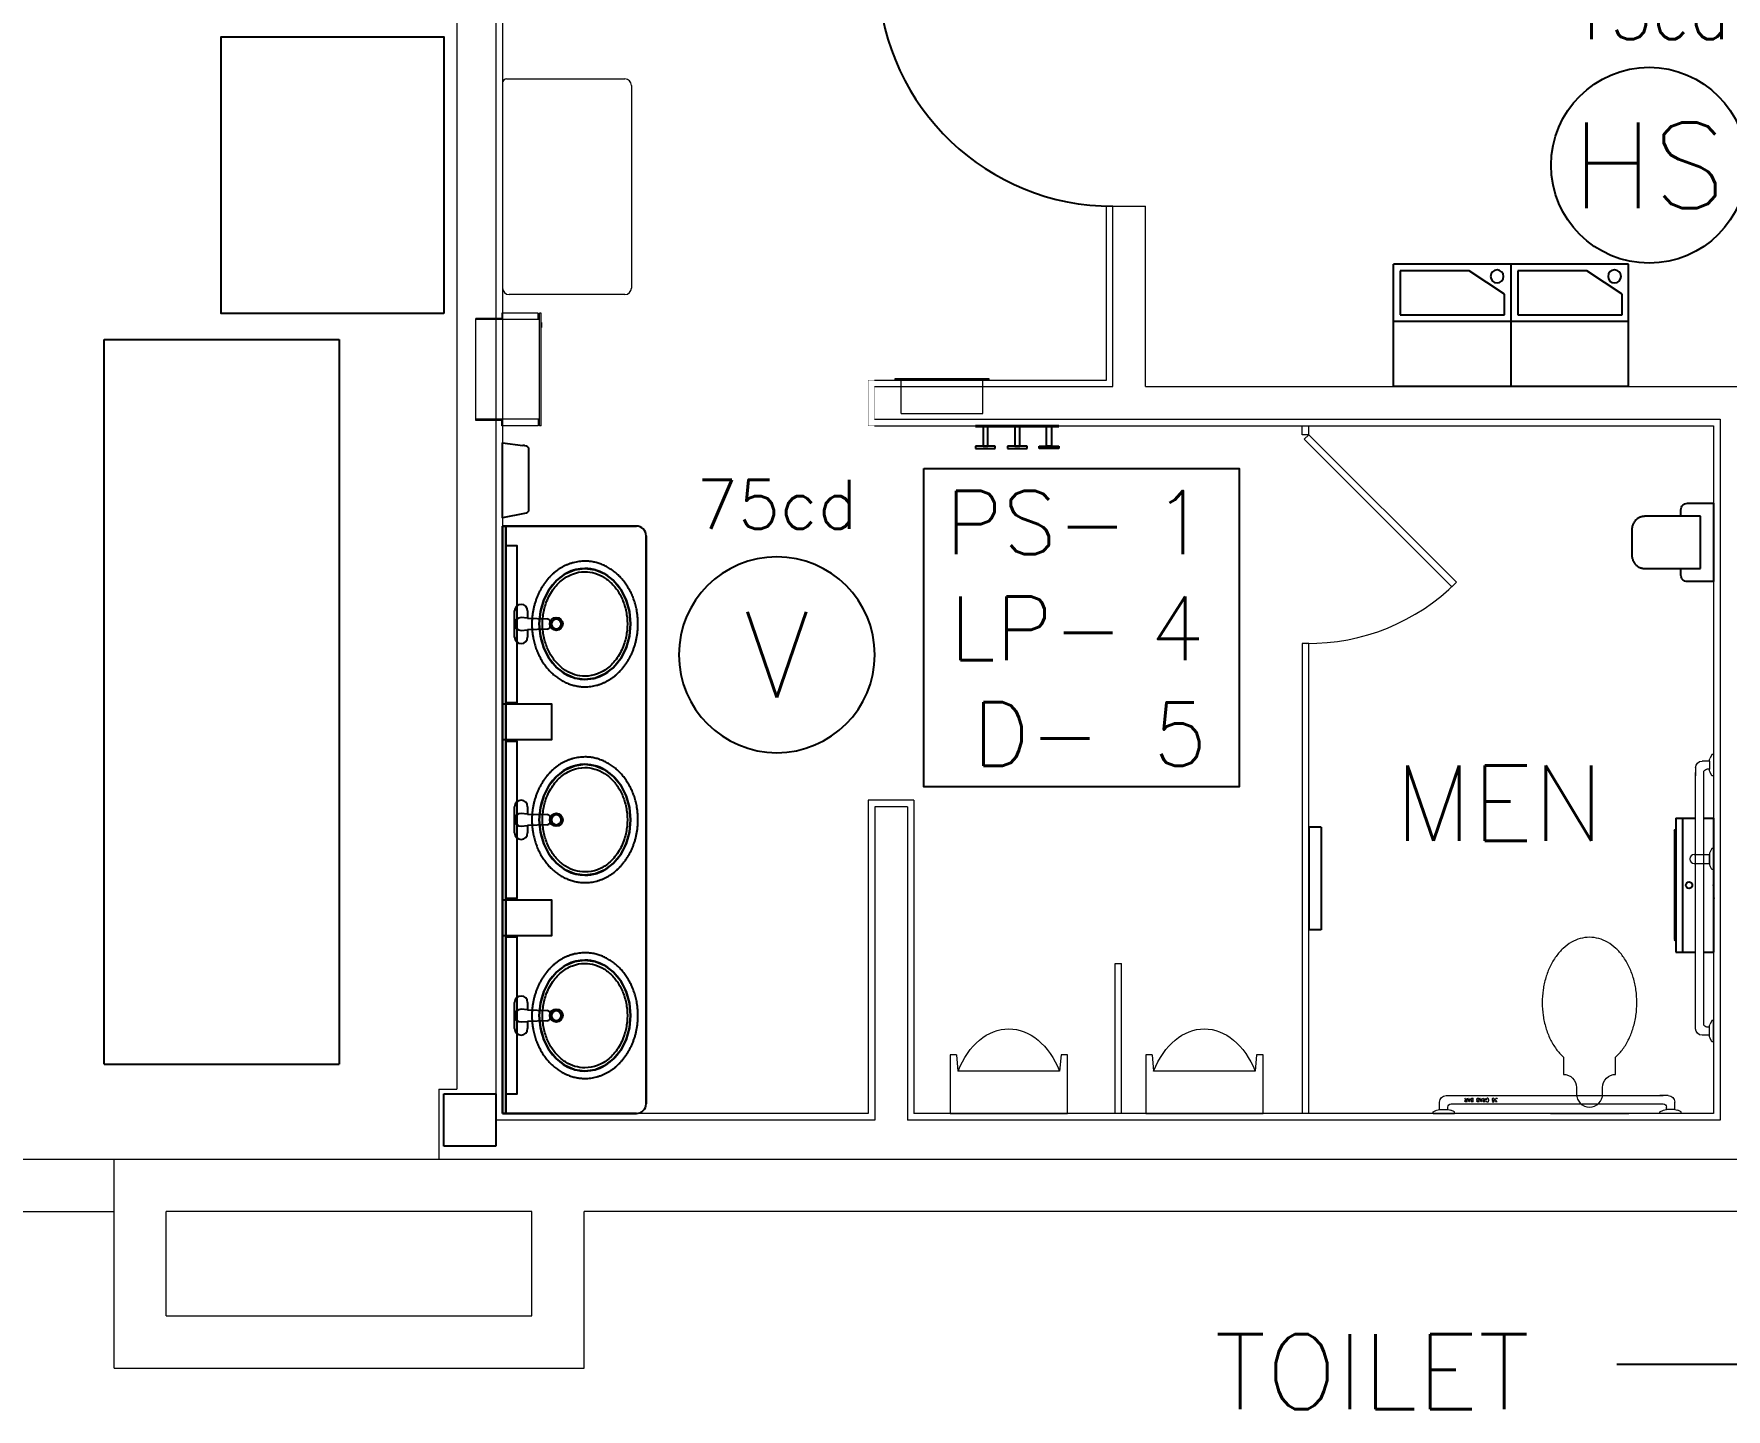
# Model space of a CAD drawing. Header units: inches. Extents: x 0 to 5040, y 0 to 3600.
# Drawn here: x 2420.4 to 2679.6, y 291.5 to 502.2 of the extents above; entities that cross this region are included whole.
import ezdxf
from ezdxf.enums import TextEntityAlignment as Align

# ---------------------------------------------------------------- set-up
doc = ezdxf.new("R2010")
doc.units = ezdxf.units.IN
doc.header["$LTSCALE"] = 240
doc.header["$MEASUREMENT"] = 0
doc.linetypes.add('XFLOOR$0$base-fp$0$HIDDEN', pattern=[0.375, 0.25, -0.125])
doc.linetypes.add('XFLOOR$0$base-fp$0$HIDDEN2', pattern=[0.1875, 0.125, -0.0625])
doc.layers.get('0').update_dxf_attribs({"linetype": 'CONTINUOUS'})
for name, color, linetype in [('A010-001$0$G-ANNO-SYMB', 3, 'CONTINUOUS'), ('LEADER', 4, 'CONTINUOUS'), ('NOTIFICATION', 6, 'CONTINUOUS'), ('XFLOOR$0$base-fp$0$S-COLS_EXST', 8, 'CONTINUOUS')]:
    doc.layers.add(name, color=color, linetype=linetype)
for name, color, linetype, lineweight in [('XFLOOR$0$base-fp$0$A-DOOR-INTR', 8, 'CONTINUOUS', 25), ('XFLOOR$0$base-fp$0$A-EQPM-INTR', 8, 'CONTINUOUS', 25), ('XFLOOR$0$base-fp$0$A-EQPM-INTR_EXST', 8, 'CONTINUOUS', 18), ('XFLOOR$0$base-fp$0$A-EQPM-INTR_RELO', 8, 'CONTINUOUS', 25), ('XFLOOR$0$base-fp$0$A-FLOR-PFIX', 8, 'CONTINUOUS', 25), ('XFLOOR$0$base-fp$0$A-FLOR-PFIX_EXST', 8, 'CONTINUOUS', 18), ('XFLOOR$0$base-fp$0$A-FLOR-TPTN_EXST', 8, 'CONTINUOUS', 18), ('XFLOOR$0$base-fp$0$A-WALL-EXTR_EXST', 8, 'CONTINUOUS', 18), ('XFLOOR$0$base-fp$0$A-WALL-INTR', 8, 'CONTINUOUS', 35), ('XFLOOR$0$base-fp$0$A-WALL-INTR_EXST', 8, 'CONTINUOUS', 18)]:
    doc.layers.add(name, color=color, linetype=linetype, lineweight=lineweight)
doc.styles.add('A010-001$0$SIMPLEX', font='simplex.shx')
doc.styles.add('NORMAL', font='romans.shx')
doc.styles.add('ROMANS', font='romans.shx', dxfattribs={"width": 0.9})
doc.styles.add('XFLOOR$0$base-fp$0$SIMPLEX', font='simplex.shx')
doc.dimstyles.new('A010-001$0$WDS-DIMSTYLE$7', dxfattribs={"dimscale": 120, "dimtxt": 0.09375, "dimasz": 0.09375, "dimexe": 0.09375, "dimexo": 0.0625, "dimgap": 0.09375, "dimtad": 1, "dimzin": 11, "dimdsep": 46, "dimtxsty": 'A010-001$0$SIMPLEX', "dimcen": 0, "dimdle": 0.09375, "dimclrd": 1, "dimclre": 1, "dimclrt": 256, "dimadec": 0, "dimazin": 0, "dimtfac": 1, "dimtmove": 0, "dimatfit": 3, "dimfxl": 1, "dimtolj": 1, "dimtzin": 2, "dimarcsym": 0})

# ---------------------------------------------------------------- blocks, each defined once
blk = doc.blocks.new('XFLOOR$0$base-fp$0$URINAL')
for p, q in [((-8.99, 0), (-8.99, -8.99)), ((8.99, 0), (-8.99, 0)), ((8.99, -8.99), (8.99, 0)), ((-8, -8.99), (-7.78, -6.52)), ((-7.78, -6.52), (7.78, -6.52)), ((8, -8.99), (7.78, -6.52)), ((-8.99, -8.99), (-8, -8.99)), ((8, -8.99), (8.99, -8.99))]:
    blk.add_line(p, q)
at = {"extrusion": (0, 0, -1)}
blk.add_ellipse((0, 0.05), major_axis=(0, 13.03), ratio=0.690955, start_param=2.099199, end_param=4.183986, dxfattribs=at)
blk = doc.blocks.new('XFLOOR$0$base-fp$0$42 GRAB BAR')
for p, q in [((-22, -0.09), (-22, -0.34)), ((-22, -0.09), (-18.75, -0.09)), ((-22, -0.34), (-21.46, -0.6)), ((-21.01, -0.71), (-19.74, -0.71)), ((-21, -0.71), (-21, -1.84)), ((-19.75, -0.71), (-19.75, -1.09)), ((-18.75, -0.34), (-19.29, -0.6)), ((-19.25, -1.59), (19.25, -1.59)), ((-18.75, -0.09), (-18.75, -0.34)), ((18.75, -0.09), (18.75, -0.34)), ((22, -0.09), (18.75, -0.09)), ((18.75, -0.34), (19.29, -0.6)), ((21.01, -0.71), (19.74, -0.71)), ((19.75, -0.71), (19.75, -1.09)), ((21, -0.71), (21, -1.84)), ((22, -0.34), (21.46, -0.6)), ((22, -0.09), (22, -0.34)), ((-20, -2.84), (-18.75, -2.84)), ((-20, -2.84), (19.25, -2.84)), ((20, -2.84), (18.75, -2.84))]:
    blk.add_line(p, q)
for centre, radius, start, end in [((-21.01, 0.29), 1, 243.4349, 270), ((-20, -1.84), 1, 180, 270), ((-19.25, -1.09), 0.5, 180, 270), ((-19.74, 0.29), 1, 270, 296.5651), ((19.25, -1.09), 0.5, 270, 0), ((19.74, 0.29), 1, 243.4349, 270), ((20, -1.84), 1, 270, 0), ((21.01, 0.29), 1, 270, 296.5651)]:
    blk.add_arc(centre, radius, start, end)
blk.add_point((0, 0))
at = {"style": 'XFLOOR$0$base-fp$0$SIMPLEX', "flags": 8}
blk.add_attdef('42"-GRAB-BAR', (-18.62, -2.47), '', height=0.562, dxfattribs=at)
blk = doc.blocks.new('XFLOOR$0$base-fp$0$36 GRAB BAR')
for p, q in [((-19, 0), (-15.75, 0)), ((-19, 0), (-19, -0.25)), ((-15.75, 0), (-15.75, -0.25)), ((19, 0), (15.75, 0)), ((15.75, 0), (15.75, -0.25)), ((19, 0), (19, -0.25)), ((-19, -0.25), (-18.46, -0.52)), ((-18.01, -0.62), (-16.74, -0.62)), ((-18, -0.62), (-18, -1.75)), ((-16.75, -0.62), (-16.75, -1)), ((-15.75, -0.25), (-16.29, -0.52)), ((-16.25, -1.5), (16.25, -1.5)), ((15.75, -0.25), (16.29, -0.52)), ((18.01, -0.62), (16.74, -0.62)), ((16.75, -0.62), (16.75, -1)), ((18, -0.62), (18, -1.75)), ((19, -0.25), (18.46, -0.52)), ((-17, -2.75), (-15.75, -2.75)), ((-17, -2.75), (16.25, -2.75)), ((17, -2.75), (15.75, -2.75))]:
    blk.add_line(p, q)
for centre, radius, start, end in [((-18.01, 0.38), 1, 243.4349, 270), ((-17, -1.75), 1, 180, 270), ((-16.25, -1), 0.5, 180, 270), ((-16.74, 0.38), 1, 270, 296.5651), ((16.25, -1), 0.5, 270, 0), ((16.74, 0.38), 1, 243.4349, 270), ((17, -1.75), 1, 270, 0), ((18.01, 0.38), 1, 270, 296.5651)]:
    blk.add_arc(centre, radius, start, end)
blk.add_point((0, 0))
blk = doc.blocks.new('XFLOOR$0$base-fp$0$TOILET PAPER DISPENSER 2')
for p, q in [((-10.25, 5.75), (-10.25, 2.75)), ((-0.5, 5.75), (-10.25, 5.75)), ((-8.44, 5.88), (-8.44, 5.75)), ((8.31, 6), (-8.31, 6)), ((0.5, 5.75), (-0.5, 5.75)), ((10.25, 5.75), (0.5, 5.75)), ((8.44, 5.88), (8.44, 5.75)), ((10.25, 5.75), (10.25, 2.75)), ((10.25, 4.75), (-10.25, 4.75)), ((-10.25, 1.5), (-10.25, 0)), ((10.25, 0), (-10.25, 0)), ((10.25, 1.5), (10.25, 0))]:
    blk.add_line(p, q)
blk.add_circle((0, 3.75), 0.5)
for centre, start, end in [((-8.31, 5.88), 90, 180), ((8.31, 5.88), 0, 90)]:
    blk.add_arc(centre, 0.125, start, end)
blk.add_point((0, 0))
at = {"style": 'XFLOOR$0$base-fp$0$SIMPLEX', "flags": 8}
blk.add_attdef('TOILET-PAPER-DISPENSER', (-5.45, 0.78), '', height=0.562, dxfattribs=at)
blk = doc.blocks.new('XFLOOR$0$base-fp$0$A-SEAT-COVR-DSPR-P')
for p, q in [((-7.875, -1.875), (-7.875, 0)), ((-7.875, 0), (7.875, 0)), ((7.875, -1.875), (7.875, 0)), ((-7.875, -1.875), (7.875, -1.875))]:
    blk.add_line(p, q)
blk = doc.blocks.new('XFLOOR$0$base-fp$0$3 Station Lav')
for p, q in [((-4.49, 0.5), (85.51, 0.5)), ((-4.49, -20), (-4.49, 0.5)), ((-4.49, 0.5), (-4.49, -20)), ((85.51, 0.5), (-4.49, 0.5)), ((-4.49, 0), (-4.49, 0.5)), ((-4.49, 0.5), (-4.49, 0)), ((85.51, 0.5), (-4.49, 0.5)), ((85.51, 0.5), (-4.49, 0.5)), ((-4.49, 0.5), (-4.49, -20)), ((-4.49, 0), (-4.49, 0.5)), ((-4.49, 0.5), (-4.49, 0)), ((85.51, 0.5), (-4.49, 0.5)), ((85.51, 0.5), (-4.49, 0.5)), ((-4.49, 0), (-4.49, 0.5)), ((-4.49, 0.5), (-4.49, 0)), ((-4.49, 0), (85.51, 0)), ((85.51, 0), (-4.49, 0)), ((-4.49, 0), (85.51, 0)), ((85.51, 0), (-4.49, 0)), ((-3.37, 0.5), (-3.74, 0.5)), ((-3.74, 0.5), (-3.37, 0.5)), ((85.51, 0.5), (85.51, -20)), ((85.51, -20), (85.51, 0.5)), ((85.51, 0), (85.51, 0.5)), ((85.51, 0.5), (85.51, 0)), ((85.51, 0), (85.51, 0.5)), ((85.51, 0.5), (85.51, 0)), ((8.51, -1.35), (12.51, -1.35)), ((9.53, -2.35), (9.62, -3.35)), ((11.38, -3.35), (11.49, -2.35)), ((38.51, -1.35), (42.51, -1.35)), ((39.53, -2.35), (39.62, -3.35)), ((41.38, -3.35), (41.49, -2.35)), ((68.51, -1.35), (72.51, -1.35)), ((69.53, -2.35), (69.62, -3.35)), ((71.38, -3.35), (71.49, -2.35)), ((9.62, -3.35), (8.51, -3.35)), ((10.51, -5.12), (8.62, -5.3)), ((8.62, -5.3), (10.51, -5.12)), ((9.71, -6.35), (9.62, -3.35)), ((12.4, -5.3), (10.51, -5.12)), ((10.51, -5.12), (12.4, -5.3)), ((11.38, -3.35), (11.31, -6.35)), ((12.51, -3.35), (11.38, -3.35)), ((39.62, -3.35), (38.51, -3.35)), ((40.51, -5.12), (38.62, -5.3)), ((38.62, -5.3), (40.51, -5.12)), ((39.71, -6.35), (39.62, -3.35)), ((42.4, -5.3), (40.51, -5.12)), ((40.51, -5.12), (42.4, -5.3)), ((41.38, -3.35), (41.31, -6.35)), ((42.51, -3.35), (41.38, -3.35)), ((69.62, -3.35), (68.51, -3.35)), ((70.51, -5.12), (68.62, -5.3)), ((68.62, -5.3), (70.51, -5.12)), ((69.71, -6.35), (69.62, -3.35)), ((72.4, -5.3), (70.51, -5.12)), ((70.51, -5.12), (72.4, -5.3)), ((71.38, -3.35), (71.31, -6.35)), ((72.51, -3.35), (71.38, -3.35)), ((3.86, -7.76), (2.85, -9.09)), ((2.85, -9.09), (3.86, -7.76)), ((5.21, -6.65), (3.86, -7.76)), ((3.86, -7.76), (5.21, -6.65)), ((6.82, -5.82), (5.21, -6.65)), ((5.21, -6.65), (6.82, -5.82)), ((8.62, -5.3), (6.82, -5.82)), ((6.82, -5.82), (8.62, -5.3)), ((14.19, -5.82), (12.4, -5.3)), ((12.4, -5.3), (14.19, -5.82)), ((15.81, -6.65), (14.19, -5.82)), ((14.19, -5.82), (15.81, -6.65)), ((17.15, -7.76), (15.81, -6.65)), ((15.81, -6.65), (17.15, -7.76)), ((18.17, -9.09), (17.15, -7.76)), ((17.15, -7.76), (18.17, -9.09)), ((33.86, -7.76), (32.85, -9.09)), ((32.85, -9.09), (33.86, -7.76)), ((35.21, -6.65), (33.86, -7.76)), ((33.86, -7.76), (35.21, -6.65)), ((36.82, -5.82), (35.21, -6.65)), ((35.21, -6.65), (36.82, -5.82)), ((38.62, -5.3), (36.82, -5.82)), ((36.82, -5.82), (38.62, -5.3)), ((44.19, -5.82), (42.4, -5.3)), ((42.4, -5.3), (44.19, -5.82)), ((45.81, -6.65), (44.19, -5.82)), ((44.19, -5.82), (45.81, -6.65)), ((47.15, -7.76), (45.81, -6.65)), ((45.81, -6.65), (47.15, -7.76)), ((48.17, -9.09), (47.15, -7.76)), ((47.15, -7.76), (48.17, -9.09)), ((63.86, -7.76), (62.85, -9.09)), ((62.85, -9.09), (63.86, -7.76)), ((65.21, -6.65), (63.86, -7.76)), ((63.86, -7.76), (65.21, -6.65)), ((66.82, -5.82), (65.21, -6.65)), ((65.21, -6.65), (66.82, -5.82)), ((68.62, -5.3), (66.82, -5.82)), ((66.82, -5.82), (68.62, -5.3)), ((74.19, -5.82), (72.4, -5.3)), ((72.4, -5.3), (74.19, -5.82)), ((75.81, -6.65), (74.19, -5.82)), ((74.19, -5.82), (75.81, -6.65)), ((77.15, -7.76), (75.81, -6.65)), ((75.81, -6.65), (77.15, -7.76)), ((78.17, -9.09), (77.15, -7.76)), ((77.15, -7.76), (78.17, -9.09)), ((2.85, -9.09), (2.22, -10.57)), ((2.22, -10.57), (2.85, -9.09)), ((18.79, -10.57), (18.17, -9.09)), ((18.17, -9.09), (18.79, -10.57)), ((32.85, -9.09), (32.22, -10.57)), ((32.22, -10.57), (32.85, -9.09)), ((48.79, -10.57), (48.17, -9.09)), ((48.17, -9.09), (48.79, -10.57)), ((62.85, -9.09), (62.22, -10.57)), ((62.22, -10.57), (62.85, -9.09)), ((78.79, -10.57), (78.17, -9.09)), ((78.17, -9.09), (78.79, -10.57)), ((2.22, -10.57), (2.01, -12.12)), ((2.01, -12.12), (2.22, -10.57)), ((19.01, -12.12), (18.79, -10.57)), ((18.79, -10.57), (19.01, -12.12)), ((32.22, -10.57), (32.01, -12.12)), ((32.01, -12.12), (32.22, -10.57)), ((49.01, -12.12), (48.79, -10.57)), ((48.79, -10.57), (49.01, -12.12)), ((62.22, -10.57), (62.01, -12.12)), ((62.01, -12.12), (62.22, -10.57)), ((79.01, -12.12), (78.79, -10.57)), ((78.79, -10.57), (79.01, -12.12)), ((84.01, -21.5), (-2.99, -21.5)), ((-2.99, -21.5), (84.01, -21.5))]:
    blk.add_line(p, q)
for points in [[(2.01, -12.12), (2.22, -13.68), (2.85, -15.16), (3.86, -16.49), (5.21, -17.6), (6.82, -18.43), (8.62, -18.95), (10.51, -19.12), (12.4, -18.95), (14.19, -18.43), (15.81, -17.6), (17.15, -16.49), (18.17, -15.16), (18.79, -13.68), (19.01, -12.12)], [(19.01, -12.12), (18.79, -13.68), (18.17, -15.16), (17.15, -16.49), (15.81, -17.6), (14.19, -18.43), (12.4, -18.95), (10.51, -19.12), (8.62, -18.95), (6.82, -18.43), (5.21, -17.6), (3.86, -16.49), (2.85, -15.16), (2.22, -13.68), (2.01, -12.12)], [(32.01, -12.12), (32.22, -13.68), (32.85, -15.16), (33.86, -16.49), (35.21, -17.6), (36.82, -18.43), (38.62, -18.95), (40.51, -19.12), (42.4, -18.95), (44.19, -18.43), (45.81, -17.6), (47.15, -16.49), (48.17, -15.16), (48.79, -13.68), (49.01, -12.12)], [(49.01, -12.12), (48.79, -13.68), (48.17, -15.16), (47.15, -16.49), (45.81, -17.6), (44.19, -18.43), (42.4, -18.95), (40.51, -19.12), (38.62, -18.95), (36.82, -18.43), (35.21, -17.6), (33.86, -16.49), (32.85, -15.16), (32.22, -13.68), (32.01, -12.12)], [(62.01, -12.12), (62.22, -13.68), (62.85, -15.16), (63.86, -16.49), (65.21, -17.6), (66.82, -18.43), (68.62, -18.95), (70.51, -19.12), (72.4, -18.95), (74.19, -18.43), (75.81, -17.6), (77.15, -16.49), (78.17, -15.16), (78.79, -13.68), (79.01, -12.12)], [(79.01, -12.12), (78.79, -13.68), (78.17, -15.16), (77.15, -16.49), (75.81, -17.6), (74.19, -18.43), (72.4, -18.95), (70.51, -19.12), (68.62, -18.95), (66.82, -18.43), (65.21, -17.6), (63.86, -16.49), (62.85, -15.16), (62.22, -13.68), (62.01, -12.12)]]:
    blk.add_lwpolyline(points)
for centre in [(10.51, -7.73), (40.51, -7.73), (70.51, -7.73)]:
    blk.add_circle(centre, 1)
for centre, radius, start, end in [((8.51, -2.35), 1, 90, 270), ((10.51, -2.35), 0.98, 360, 180), ((12.51, -2.35), 1, 270, 90), ((38.51, -2.35), 1, 90, 270), ((40.51, -2.35), 0.98, 360, 180), ((42.51, -2.35), 1, 270, 90), ((68.51, -2.35), 1, 90, 270), ((70.51, -2.35), 0.98, 360, 180), ((72.51, -2.35), 1, 270, 90), ((10.51, -6.13), 0.824, 195.2294, 344.7706), ((10.51, -7.73), 0.75, 0, 180), ((10.51, -7.73), 0.75, 180, 0), ((40.51, -6.13), 0.824, 195.2294, 344.7706), ((40.51, -7.73), 0.75, 0, 180), ((40.51, -7.73), 0.75, 180, 0), ((70.51, -6.13), 0.824, 195.2294, 344.7706), ((70.51, -7.73), 0.75, 0, 180), ((70.51, -7.73), 0.75, 180, 0), ((-2.99, -20), 1.5, 180, 270), ((-2.99, -20), 1.5, 180, 270), ((84.01, -20), 1.5, 270, 0), ((84.01, -20), 1.5, 270, 360)]:
    blk.add_arc(centre, radius, start, end)
for centre, start_param, end_param in [((10.51, -12.12), 3.141593, 6.283185), ((40.51, -12.12), 3.141593, 6.283185), ((70.51, -12.12), 3.141593, 6.283185), ((10.51, -12.12), 0, 3.141593), ((40.51, -12.12), 0, 3.141593), ((70.51, -12.12), 0, 3.141593)]:
    blk.add_ellipse(centre, major_axis=(-8.5, 0), ratio=0.823529, start_param=start_param, end_param=end_param)
for points, knots in [([(20.13, -12.12), (20.13, -11.82), (20.1, -11.36), (20, -10.76), (19.9, -10.32), (19.76, -9.88), (19.6, -9.44), (19.4, -9.01), (19.18, -8.6), (18.94, -8.19), (18.66, -7.8), (18.36, -7.42), (18.04, -7.06), (17.69, -6.71), (17.32, -6.38), (16.92, -6.06), (16.51, -5.77), (16.08, -5.5), (15.63, -5.24), (15.16, -5.01), (14.69, -4.8), (14.19, -4.62), (13.69, -4.45), (13.17, -4.31), (12.65, -4.2), (12.12, -4.11), (11.58, -4.05), (11.04, -4.01), (10.51, -4), (9.97, -4.01), (9.43, -4.05), (8.89, -4.11), (8.41, -4.19), (7.97, -4.28), (7.45, -4.41), (6.94, -4.57), (6.45, -4.75), (5.97, -4.95), (5.38, -5.24), (4.71, -5.63), (4.09, -6.06), (3.5, -6.54), (2.97, -7.05), (2.5, -7.6), (2.07, -8.19), (1.71, -8.8), (1.41, -9.44), (1.18, -10.1), (1.01, -10.76), (0.91, -11.43), (0.88, -11.89), (0.88, -12.12)], [0, 0, 0, 0, 0.035714, 0.053571, 0.071429, 0.089286, 0.107143, 0.125, 0.142857, 0.160714, 0.178571, 0.196429, 0.214286, 0.232143, 0.25, 0.267857, 0.285714, 0.303571, 0.321429, 0.339286, 0.357143, 0.375, 0.392857, 0.410714, 0.428571, 0.446429, 0.464286, 0.482143, 0.5, 0.517857, 0.535714, 0.553571, 0.571429, 0.584821, 0.598214, 0.625, 0.638393, 0.651786, 0.678571, 0.705357, 0.732143, 0.758929, 0.785714, 0.8125, 0.839286, 0.866071, 0.892857, 0.919643, 0.946429, 0.973214, 1, 1, 1, 1]), ([(50.13, -12.12), (50.13, -11.82), (50.1, -11.36), (50, -10.76), (49.9, -10.32), (49.76, -9.88), (49.6, -9.44), (49.4, -9.01), (49.18, -8.6), (48.94, -8.19), (48.66, -7.8), (48.36, -7.42), (48.04, -7.06), (47.69, -6.71), (47.32, -6.38), (46.92, -6.06), (46.51, -5.77), (46.08, -5.5), (45.63, -5.24), (45.16, -5.01), (44.69, -4.8), (44.19, -4.62), (43.69, -4.45), (43.17, -4.31), (42.65, -4.2), (42.12, -4.11), (41.58, -4.05), (41.04, -4.01), (40.51, -4), (39.97, -4.01), (39.43, -4.05), (38.89, -4.11), (38.41, -4.19), (37.97, -4.28), (37.45, -4.41), (36.94, -4.57), (36.45, -4.75), (35.97, -4.95), (35.38, -5.24), (34.71, -5.63), (34.09, -6.06), (33.5, -6.54), (32.97, -7.05), (32.5, -7.6), (32.07, -8.19), (31.71, -8.8), (31.41, -9.44), (31.18, -10.1), (31.01, -10.76), (30.91, -11.43), (30.88, -11.89), (30.88, -12.12)], [0, 0, 0, 0, 0.035714, 0.053571, 0.071429, 0.089286, 0.107143, 0.125, 0.142857, 0.160714, 0.178571, 0.196429, 0.214286, 0.232143, 0.25, 0.267857, 0.285714, 0.303571, 0.321429, 0.339286, 0.357143, 0.375, 0.392857, 0.410714, 0.428571, 0.446429, 0.464286, 0.482143, 0.5, 0.517857, 0.535714, 0.553571, 0.571429, 0.584821, 0.598214, 0.625, 0.638393, 0.651786, 0.678571, 0.705357, 0.732143, 0.758929, 0.785714, 0.8125, 0.839286, 0.866071, 0.892857, 0.919643, 0.946429, 0.973214, 1, 1, 1, 1]), ([(80.13, -12.12), (80.13, -11.82), (80.1, -11.36), (80, -10.76), (79.9, -10.32), (79.76, -9.88), (79.6, -9.44), (79.4, -9.01), (79.18, -8.6), (78.94, -8.19), (78.66, -7.8), (78.36, -7.42), (78.04, -7.06), (77.69, -6.71), (77.32, -6.38), (76.92, -6.06), (76.51, -5.77), (76.08, -5.5), (75.63, -5.24), (75.16, -5.01), (74.69, -4.8), (74.19, -4.62), (73.69, -4.45), (73.17, -4.31), (72.65, -4.2), (72.12, -4.11), (71.58, -4.05), (71.04, -4.01), (70.51, -4), (69.97, -4.01), (69.43, -4.05), (68.89, -4.11), (68.41, -4.19), (67.97, -4.28), (67.45, -4.41), (66.94, -4.57), (66.45, -4.75), (65.97, -4.95), (65.38, -5.24), (64.71, -5.63), (64.09, -6.06), (63.5, -6.54), (62.97, -7.05), (62.5, -7.6), (62.07, -8.19), (61.71, -8.8), (61.41, -9.44), (61.18, -10.1), (61.01, -10.76), (60.91, -11.43), (60.88, -11.89), (60.88, -12.12)], [0, 0, 0, 0, 0.035714, 0.053571, 0.071429, 0.089286, 0.107143, 0.125, 0.142857, 0.160714, 0.178571, 0.196429, 0.214286, 0.232143, 0.25, 0.267857, 0.285714, 0.303571, 0.321429, 0.339286, 0.357143, 0.375, 0.392857, 0.410714, 0.428571, 0.446429, 0.464286, 0.482143, 0.5, 0.517857, 0.535714, 0.553571, 0.571429, 0.584821, 0.598214, 0.625, 0.638393, 0.651786, 0.678571, 0.705357, 0.732143, 0.758929, 0.785714, 0.8125, 0.839286, 0.866071, 0.892857, 0.919643, 0.946429, 0.973214, 1, 1, 1, 1]), ([(2.51, -12.12), (2.51, -11.61), (2.66, -10.58), (3.33, -9.11), (4.42, -7.81), (5.88, -6.75), (7.61, -6), (9.52, -5.61), (11.49, -5.61), (13.56, -6.03), (15.56, -6.96), (17.22, -8.42), (18.27, -10.19), (18.51, -11.48), (18.51, -12.12)], [3.141593, 3.141593, 3.141593, 3.141593, 3.383254, 3.624915, 3.866576, 4.108237, 4.349898, 4.591558, 4.833219, 5.07488, 5.376957, 5.679033, 5.981109, 6.283185, 6.283185, 6.283185, 6.283185]), ([(32.51, -12.12), (32.51, -11.61), (32.66, -10.58), (33.33, -9.11), (34.42, -7.81), (35.88, -6.75), (37.61, -6), (39.52, -5.61), (41.49, -5.61), (43.56, -6.03), (45.56, -6.96), (47.22, -8.42), (48.27, -10.19), (48.51, -11.48), (48.51, -12.12)], [3.141593, 3.141593, 3.141593, 3.141593, 3.383254, 3.624915, 3.866576, 4.108237, 4.349898, 4.591558, 4.833219, 5.07488, 5.376957, 5.679033, 5.981109, 6.283185, 6.283185, 6.283185, 6.283185]), ([(62.51, -12.12), (62.51, -11.61), (62.66, -10.58), (63.33, -9.11), (64.42, -7.81), (65.88, -6.75), (67.61, -6), (69.52, -5.61), (71.49, -5.61), (73.56, -6.03), (75.56, -6.96), (77.22, -8.42), (78.27, -10.19), (78.51, -11.48), (78.51, -12.12)], [3.141593, 3.141593, 3.141593, 3.141593, 3.383254, 3.624915, 3.866576, 4.108237, 4.349898, 4.591558, 4.833219, 5.07488, 5.376957, 5.679033, 5.981109, 6.283185, 6.283185, 6.283185, 6.283185]), ([(0.88, -12.12), (0.88, -12.43), (0.91, -12.89), (1.01, -13.49), (1.12, -13.93), (1.25, -14.37), (1.42, -14.81), (1.61, -15.24), (1.83, -15.65), (2.08, -16.06), (2.35, -16.45), (2.65, -16.83), (2.98, -17.19), (3.32, -17.54), (3.7, -17.87), (4.09, -18.19), (4.5, -18.48), (4.93, -18.75), (5.38, -19.01), (5.85, -19.24), (6.33, -19.45), (6.82, -19.63), (7.33, -19.8), (7.84, -19.94), (8.36, -20.05), (8.89, -20.14), (9.43, -20.2), (9.97, -20.24), (10.51, -20.25), (11.04, -20.24), (11.58, -20.2), (12.12, -20.14), (12.61, -20.06), (13.04, -19.97), (13.56, -19.84), (14.07, -19.68), (14.56, -19.5), (15.04, -19.3), (15.63, -19.01), (16.3, -18.62), (16.92, -18.19), (17.51, -17.71), (18.04, -17.2), (18.52, -16.65), (18.94, -16.06), (19.3, -15.45), (19.6, -14.81), (19.84, -14.15), (20.01, -13.49), (20.11, -12.82), (20.13, -12.36), (20.13, -12.12)], [0, 0, 0, 0, 0.035714, 0.053571, 0.071429, 0.089286, 0.107143, 0.125, 0.142857, 0.160714, 0.178571, 0.196429, 0.214286, 0.232143, 0.25, 0.267857, 0.285714, 0.303571, 0.321429, 0.339286, 0.357143, 0.375, 0.392857, 0.410714, 0.428571, 0.446429, 0.464286, 0.482143, 0.5, 0.517857, 0.535714, 0.553571, 0.571429, 0.584821, 0.598214, 0.625, 0.638393, 0.651786, 0.678571, 0.705357, 0.732143, 0.758929, 0.785714, 0.8125, 0.839286, 0.866071, 0.892857, 0.919643, 0.946429, 0.973214, 1, 1, 1, 1]), ([(18.51, -12.12), (18.51, -12.64), (18.36, -13.67), (17.68, -15.14), (16.59, -16.44), (15.13, -17.5), (13.4, -18.25), (11.49, -18.64), (9.52, -18.64), (7.45, -18.22), (5.46, -17.29), (3.79, -15.83), (2.74, -14.06), (2.51, -12.77), (2.51, -12.12)], [0, 0, 0, 0, 0.241661, 0.483322, 0.724983, 0.966644, 1.208305, 1.449966, 1.691627, 1.933288, 2.235364, 2.53744, 2.839516, 3.141593, 3.141593, 3.141593, 3.141593]), ([(30.88, -12.12), (30.88, -12.43), (30.91, -12.89), (31.01, -13.49), (31.12, -13.93), (31.25, -14.37), (31.42, -14.81), (31.61, -15.24), (31.83, -15.65), (32.08, -16.06), (32.35, -16.45), (32.65, -16.83), (32.98, -17.19), (33.32, -17.54), (33.7, -17.87), (34.09, -18.19), (34.5, -18.48), (34.93, -18.75), (35.38, -19.01), (35.85, -19.24), (36.33, -19.45), (36.82, -19.63), (37.33, -19.8), (37.84, -19.94), (38.36, -20.05), (38.89, -20.14), (39.43, -20.2), (39.97, -20.24), (40.51, -20.25), (41.04, -20.24), (41.58, -20.2), (42.12, -20.14), (42.61, -20.06), (43.04, -19.97), (43.56, -19.84), (44.07, -19.68), (44.56, -19.5), (45.04, -19.3), (45.63, -19.01), (46.3, -18.62), (46.92, -18.19), (47.51, -17.71), (48.04, -17.2), (48.52, -16.65), (48.94, -16.06), (49.3, -15.45), (49.6, -14.81), (49.84, -14.15), (50.01, -13.49), (50.11, -12.82), (50.13, -12.36), (50.13, -12.12)], [0, 0, 0, 0, 0.035714, 0.053571, 0.071429, 0.089286, 0.107143, 0.125, 0.142857, 0.160714, 0.178571, 0.196429, 0.214286, 0.232143, 0.25, 0.267857, 0.285714, 0.303571, 0.321429, 0.339286, 0.357143, 0.375, 0.392857, 0.410714, 0.428571, 0.446429, 0.464286, 0.482143, 0.5, 0.517857, 0.535714, 0.553571, 0.571429, 0.584821, 0.598214, 0.625, 0.638393, 0.651786, 0.678571, 0.705357, 0.732143, 0.758929, 0.785714, 0.8125, 0.839286, 0.866071, 0.892857, 0.919643, 0.946429, 0.973214, 1, 1, 1, 1]), ([(48.51, -12.12), (48.51, -12.64), (48.36, -13.67), (47.68, -15.14), (46.59, -16.44), (45.13, -17.5), (43.4, -18.25), (41.49, -18.64), (39.52, -18.64), (37.45, -18.22), (35.46, -17.29), (33.79, -15.83), (32.74, -14.06), (32.51, -12.77), (32.51, -12.12)], [0, 0, 0, 0, 0.241661, 0.483322, 0.724983, 0.966644, 1.208305, 1.449966, 1.691627, 1.933288, 2.235364, 2.53744, 2.839516, 3.141593, 3.141593, 3.141593, 3.141593]), ([(60.88, -12.12), (60.88, -12.43), (60.91, -12.89), (61.01, -13.49), (61.12, -13.93), (61.25, -14.37), (61.42, -14.81), (61.61, -15.24), (61.83, -15.65), (62.08, -16.06), (62.35, -16.45), (62.65, -16.83), (62.98, -17.19), (63.32, -17.54), (63.7, -17.87), (64.09, -18.19), (64.5, -18.48), (64.93, -18.75), (65.38, -19.01), (65.85, -19.24), (66.33, -19.45), (66.82, -19.63), (67.33, -19.8), (67.84, -19.94), (68.36, -20.05), (68.89, -20.14), (69.43, -20.2), (69.97, -20.24), (70.51, -20.25), (71.04, -20.24), (71.58, -20.2), (72.12, -20.14), (72.61, -20.06), (73.04, -19.97), (73.56, -19.84), (74.07, -19.68), (74.56, -19.5), (75.04, -19.3), (75.63, -19.01), (76.3, -18.62), (76.92, -18.19), (77.51, -17.71), (78.04, -17.2), (78.52, -16.65), (78.94, -16.06), (79.3, -15.45), (79.6, -14.81), (79.84, -14.15), (80.01, -13.49), (80.11, -12.82), (80.13, -12.36), (80.13, -12.12)], [0, 0, 0, 0, 0.035714, 0.053571, 0.071429, 0.089286, 0.107143, 0.125, 0.142857, 0.160714, 0.178571, 0.196429, 0.214286, 0.232143, 0.25, 0.267857, 0.285714, 0.303571, 0.321429, 0.339286, 0.357143, 0.375, 0.392857, 0.410714, 0.428571, 0.446429, 0.464286, 0.482143, 0.5, 0.517857, 0.535714, 0.553571, 0.571429, 0.584821, 0.598214, 0.625, 0.638393, 0.651786, 0.678571, 0.705357, 0.732143, 0.758929, 0.785714, 0.8125, 0.839286, 0.866071, 0.892857, 0.919643, 0.946429, 0.973214, 1, 1, 1, 1]), ([(78.51, -12.12), (78.51, -12.64), (78.36, -13.67), (77.68, -15.14), (76.59, -16.44), (75.13, -17.5), (73.4, -18.25), (71.49, -18.64), (69.52, -18.64), (67.45, -18.22), (65.46, -17.29), (63.79, -15.83), (62.74, -14.06), (62.51, -12.77), (62.51, -12.12)], [0, 0, 0, 0, 0.241661, 0.483322, 0.724983, 0.966644, 1.208305, 1.449966, 1.691627, 1.933288, 2.235364, 2.53744, 2.839516, 3.141593, 3.141593, 3.141593, 3.141593])]:
    blk.add_open_spline(points, degree=3, knots=knots)
blk = doc.blocks.new('XFLOOR$0$base-fp$0$MIRROR-24')
blk.add_lwpolyline([(-1.75, -12), (0, -12), (0, 12), (-1.75, 12)], close=True)
blk = doc.blocks.new('XFLOOR$0$base-fp$0$A-HAND-DRYR-P')
blk.add_line((-5.34, -3.39), (-5.34, -3.12))
for points in [[(5.07, -3.39), (5.75, 0), (-5.75, 0), (-5.34, -3.12)], [(-4.73, -4), (4.45, -4)]]:
    blk.add_lwpolyline(points)
for centre, start, end in [((-4.73, -3.39), 180, 270), ((4.45, -3.39), 270, 0)]:
    blk.add_arc(centre, 0.614, start, end)
blk = doc.blocks.new('XFLOOR$0$base-fp$0$A-WCV-P')
at = {"flags": 128}
blk.add_lwpolyline([(9.65, 4), (7, 4, -0.414214), (5, 2), (4, 2, 1), (4, -2), (5, -2, -0.414214), (7, -4), (9.65, -4, 0.050095), (10.9, -5.11, 0.044339), (12.42, -6.02, 0.040067), (14.15, -6.69, 0.037308), (16.04, -7.11, 0.035966), (18, -7.25, 0.035807), (19.95, -7.11, 0.037132), (21.82, -6.7, 0.039854), (23.55, -6.03, 0.044069), (25.07, -5.12, 0.049752), (26.31, -4.03, 0.056458), (27.24, -2.77, 0.062925), (27.81, -1.41, 0.067069), (28, 0, 0.067069), (27.81, 1.42, 0.062925), (27.24, 2.78, 0.056458), (26.31, 4.03, 0.049752), (25.07, 5.13, 0.044069), (23.55, 6.03, 0.039854), (21.82, 6.7, 0.037132), (19.95, 7.11, 0.035807), (18, 7.25, 0.03599), (16.03, 7.11, 0.037335), (14.15, 6.69, 0.040099), (12.41, 6.02, 0.04438), (10.89, 5.11, 0.050148), (9.65, 4)], format="xyb", dxfattribs=at)
blk = doc.blocks.new('XFLOOR')
at = {"layer": 'XFLOOR$0$base-fp$0$A-DOOR-INTR', "color": 8}
blk.add_arc((922.03, 450.22), 36.01, 182.7942, 269.9852, dxfattribs=at)
blk.add_arc((922.03, 450.22), 36.01, 182.7942, 269.9852, dxfattribs=at)
at = {"layer": 'XFLOOR$0$base-fp$0$A-EQPM-INTR', "color": 8}
for p, q in [((900.99, 380.59), (900.99, 380.46)), ((913.74, 380.59), (900.99, 380.59)), ((900.99, 380.46), (913.74, 380.46)), ((902.37, 380.46), (901.62, 380.46)), ((902.12, 380.46), (902.12, 377.46)), ((902.87, 377.46), (902.87, 380.46)), ((907.62, 380.46), (906.87, 380.46)), ((906.99, 380.46), (906.99, 377.46)), ((907.74, 377.46), (907.74, 380.46)), ((911.87, 377.46), (911.87, 380.46)), ((913.12, 380.46), (912.37, 380.46)), ((912.62, 380.46), (912.62, 377.46)), ((913.74, 380.46), (913.74, 380.59)), ((903.99, 377.46), (900.99, 377.46)), ((900.99, 377.46), (900.99, 377.09)), ((900.99, 377.09), (903.99, 377.09)), ((902.12, 377.46), (902.87, 377.46)), ((903.99, 377.09), (903.99, 377.46)), ((908.87, 377.46), (905.87, 377.46)), ((905.87, 377.46), (905.87, 377.09)), ((905.87, 377.09), (908.87, 377.09)), ((906.99, 377.46), (907.74, 377.46)), ((908.87, 377.09), (908.87, 377.46)), ((910.74, 377.09), (910.74, 377.46)), ((910.74, 377.46), (913.74, 377.46)), ((913.74, 377.09), (910.74, 377.09)), ((912.62, 377.46), (911.87, 377.46)), ((913.74, 377.46), (913.74, 377.09))]:
    blk.add_line(p, q, dxfattribs=at)
blk.add_lwpolyline([(1009.02, 366.71), (1009.02, 367.71, -0.414214), (1010.02, 368.71), (1014.02, 368.71), (1014.02, 356.71), (1010.02, 356.71, -0.414214), (1009.02, 357.71), (1009.02, 358.71)], format="xyb", dxfattribs=at)
at = {"layer": 'XFLOOR$0$base-fp$0$A-EQPM-INTR', "color": 8, "linetype": 'XFLOOR$0$base-fp$0$HIDDEN2'}
blk.add_lwpolyline([(1012.02, 366.71), (1003.52, 366.71, 0.414214), (1001.52, 364.71), (1001.52, 360.71, 0.414214), (1003.52, 358.71), (1012.02, 358.71)], format="xyb", close=True, dxfattribs=at)
at = {"layer": 'XFLOOR$0$base-fp$0$A-EQPM-INTR', "color": 8}
for points in [[(828.52, 332.46), (828.52, 337.96), (836.02, 337.96), (836.02, 332.46)], [(828.52, 302.46), (828.52, 307.96), (836.02, 307.96), (836.02, 302.46)]]:
    blk.add_lwpolyline(points, close=True, dxfattribs=at)
at = {"layer": 'XFLOOR$0$base-fp$0$A-EQPM-INTR_EXST', "color": 8}
for p, q in [((828.52, 433.11), (828.52, 401.69)), ((824.42, 381.39), (824.42, 397.03)), ((828.42, 397.84), (828.42, 397.03)), ((834, 397.84), (828.42, 397.84)), ((834.17, 396.84), (828.42, 396.84)), ((834, 396.95), (834, 397.84)), ((834.42, 397.84), (834.17, 397.84)), ((834.17, 380.59), (834.17, 397.84)), ((834.42, 380.59), (834.42, 397.84)), ((834.48, 396.38), (834.42, 396.38)), ((834.48, 395.63), (834.42, 395.63)), ((834.48, 396.38), (834.48, 395.63)), ((888.66, 387.84), (889.6, 387.84)), ((888.66, 387.59), (888.66, 387.84)), ((903.02, 387.59), (888.66, 387.59)), ((889.6, 387.84), (903.02, 387.84)), ((889.6, 382.46), (889.6, 387.59)), ((902.1, 382.46), (902.1, 387.59)), ((903.02, 387.84), (903.02, 387.59)), ((834.17, 381.59), (828.42, 381.59)), ((828.42, 380.59), (828.42, 381.39)), ((834, 381.47), (834, 380.59)), ((889.6, 382.46), (902.1, 382.46)), ((834, 380.59), (828.42, 380.59)), ((834.42, 380.59), (834.17, 380.59))]:
    blk.add_line(p, q, dxfattribs=at)
at = {"layer": 'XFLOOR$0$base-fp$0$A-EQPM-INTR_EXST', "color": 8, "linetype": 'Continuous'}
for p, q in [((829.15, 433.73), (847.27, 433.73)), ((848.27, 432.73), (848.27, 401.69)), ((847.27, 400.69), (829.52, 400.69))]:
    blk.add_line(p, q, dxfattribs=at)
at = {"layer": 'XFLOOR$0$base-fp$0$A-EQPM-INTR_EXST', "color": 8, "linetype": 'XFLOOR$0$base-fp$0$HIDDEN'}
for p, q in [((828.42, 397.03), (824.42, 397.03)), ((828.42, 396.84), (824.42, 396.84)), ((828.42, 381.59), (824.42, 381.59)), ((828.42, 381.39), (824.42, 381.39))]:
    blk.add_line(p, q, dxfattribs=at)
at = {"layer": 'XFLOOR$0$base-fp$0$A-EQPM-INTR_EXST', "color": 8, "linetype": 'Continuous', "lineweight": -3}
for p, q in [((767.52, 393.78), (803.52, 393.78)), ((767.52, 282.78), (767.52, 393.78)), ((803.52, 393.78), (803.52, 282.78)), ((767.52, 282.78), (803.52, 282.78))]:
    blk.add_line(p, q, dxfattribs=at)
at = {"layer": 'XFLOOR$0$base-fp$0$A-EQPM-INTR_EXST', "color": 8}
blk.add_arc((829.15, 433.11), 0.625, 90, 180, dxfattribs=at)
at = {"layer": 'XFLOOR$0$base-fp$0$A-EQPM-INTR_EXST', "color": 8, "linetype": 'Continuous'}
for centre, start, end in [((847.27, 432.73), 0, 90), ((829.52, 401.69), 180, 270), ((847.27, 401.69), 270, 0)]:
    blk.add_arc(centre, 1, start, end, dxfattribs=at)
at = {"layer": 'XFLOOR$0$base-fp$0$A-EQPM-INTR_RELO', "color": 8, "linetype": 'Continuous', "lineweight": -3}
blk.add_lwpolyline([(819.52, 397.78), (785.43, 397.78), (785.43, 440.15), (819.52, 440.15)], close=True, dxfattribs=at)
at = {"layer": 'XFLOOR$0$base-fp$0$A-FLOR-PFIX', "color": 8, "linetype": 'Continuous'}
for p, q in [((965.02, 386.59), (965.02, 405.34)), ((983.02, 405.34), (965.02, 405.34)), ((983.02, 386.59), (983.02, 405.34)), ((1001.02, 405.34), (983.02, 405.34)), ((983.02, 386.59), (983.02, 405.34)), ((1001.02, 386.59), (1001.02, 405.34)), ((966.02, 404.34), (966.02, 397.59)), ((976.61, 404.34), (966.02, 404.34)), ((982.02, 400.73), (976.61, 404.34)), ((984.02, 404.34), (984.02, 397.59)), ((994.61, 404.34), (984.02, 404.34)), ((1000.02, 400.73), (994.61, 404.34)), ((982.02, 397.59), (982.02, 400.73)), ((1000.02, 397.59), (1000.02, 400.73)), ((966.02, 397.59), (982.02, 397.59)), ((984.02, 397.59), (1000.02, 397.59)), ((965.02, 396.59), (983.02, 396.59)), ((983.02, 396.59), (1001.02, 396.59)), ((983.02, 386.59), (965.02, 386.59)), ((1001.02, 386.59), (983.02, 386.59))]:
    blk.add_line(p, q, dxfattribs=at)
at = {"layer": 'XFLOOR$0$base-fp$0$A-FLOR-PFIX', "color": 8, "linetype": 'Continuous', "extrusion": (0, 0, -1)}
for centre in [(-980.86, 403.46), (-998.86, 403.46)]:
    blk.add_circle(centre, 1, dxfattribs=at)
at = {"layer": 'XFLOOR$0$base-fp$0$A-FLOR-PFIX_EXST', "color": 8}
for p, q in [((1011.08, 314.91), (1013.4, 314.91)), ((1011.08, 314.89), (1013.39, 314.89)), ((1013.4, 313.57), (1013.4, 314.85)), ((1013.4, 314.85), (1013.4, 313.57)), ((1013.77, 315.84), (1013.5, 315.3)), ((1013.77, 315.84), (1013.5, 315.3)), ((1014.02, 315.84), (1013.77, 315.84)), ((1014.02, 315.84), (1013.77, 315.84)), ((1014.02, 312.59), (1014.02, 315.84)), ((1014.02, 315.84), (1014.02, 312.59)), ((1011.08, 313.53), (1013.39, 313.53)), ((1011.08, 313.52), (1013.4, 313.52)), ((1013.77, 312.59), (1013.5, 313.13)), ((1013.77, 312.59), (1013.5, 313.13)), ((1014.02, 312.59), (1013.77, 312.59)), ((1014.02, 312.59), (1013.77, 312.59)), ((989.03, 275.21), (1001.03, 275.21))]:
    blk.add_line(p, q, dxfattribs=at)
for centre, radius, start, end in [((1011.08, 314.22), 0.687, 90, 270), ((1011.08, 314.2), 0.687, 90, 270), ((1014.4, 314.85), 1, 153.4349, 180), ((1014.4, 314.85), 1, 153.4349, 180), ((1014.4, 313.57), 1, 180, 206.5651), ((1014.4, 313.57), 1, 180, 206.5651)]:
    blk.add_arc(centre, radius, start, end, dxfattribs=at)
at = {"layer": 'XFLOOR$0$base-fp$0$A-FLOR-TPTN_EXST', "color": 8, "lineweight": 9}
for p, q in [((951.02, 379.22), (951.02, 380.59)), ((952.02, 379.22), (951.02, 379.22)), ((952.02, 379.22), (951.32, 378.52)), ((951.32, 378.52), (973.94, 355.89)), ((952.02, 379.22), (952.02, 380.59)), ((952.02, 379.22), (974.65, 356.6)), ((974.65, 356.6), (973.94, 355.89)), ((952.02, 347.22), (951.02, 347.22)), ((951.02, 347.22), (951.02, 275.21)), ((952.02, 275.21), (952.02, 347.22)), ((922.35, 298.21), (923.35, 298.21)), ((922.35, 275.2), (922.35, 298.21)), ((923.35, 275.2), (923.35, 298.21))]:
    blk.add_line(p, q, dxfattribs=at)
blk.add_arc((951.99, 379.3), 32.07, 269.3514, 314.95, dxfattribs=at)
at = {"layer": 'XFLOOR$0$base-fp$0$A-WALL-EXTR_EXST', "color": 8}
for p, q in [((700.52, 268.21), (2013.52, 268.21)), ((769.02, 236.21), (769.02, 268.21)), ((700.52, 260.21), (769.02, 260.21)), ((833.02, 260.21), (777.02, 260.21)), ((777.02, 244.21), (777.02, 260.21)), ((833.02, 244.21), (833.02, 260.21)), ((1825.02, 260.21), (841.02, 260.21)), ((841.02, 236.21), (841.02, 260.21)), ((777.02, 244.21), (833.02, 244.21)), ((769.02, 236.21), (841.02, 236.21))]:
    blk.add_line(p, q, dxfattribs=at)
at = {"layer": 'XFLOOR$0$base-fp$0$A-WALL-INTR', "color": 8, "const_width": 0.05, "flags": 128}
for points in [[(885.52, 380.59), (884.52, 380.59), (884.52, 387.59), (885.52, 387.59)], [(885.52, 386.59), (885.52, 381.59)]]:
    blk.add_lwpolyline(points, dxfattribs=at)
at = {"layer": 'XFLOOR$0$base-fp$0$A-WALL-INTR_EXST', "color": 8}
for p, q in [((821.52, 457.42), (821.52, 278.96)), ((827.52, 454.21), (827.52, 274.21)), ((828.52, 453.21), (828.52, 275.21)), ((921.02, 387.59), (921.02, 414.21)), ((922.02, 414.21), (921.02, 414.21)), ((922.02, 386.59), (922.02, 414.21)), ((922.02, 414.21), (927.02, 414.21)), ((927.02, 386.59), (927.02, 414.21)), ((885.52, 387.59), (921.02, 387.59)), ((885.52, 386.59), (922.02, 386.59)), ((927.02, 386.59), (1027.02, 386.59)), ((927.02, 386.59), (1027.02, 386.59)), ((885.52, 381.59), (1015.02, 381.59)), ((885.52, 381.59), (1015.02, 381.59)), ((1015.02, 381.59), (1015.02, 274.21)), ((1015.02, 381.59), (1015.02, 274.21)), ((885.52, 380.59), (1014.02, 380.59)), ((1014.02, 380.59), (1014.02, 275.21)), ((891.55, 323.21), (884.55, 323.21)), ((884.55, 323.21), (884.55, 275.21)), ((890.55, 322.21), (885.55, 322.21)), ((885.55, 322.21), (885.55, 274.21)), ((890.55, 322.21), (890.55, 274.21)), ((891.55, 323.21), (891.55, 275.21)), ((818.77, 278.96), (821.52, 278.96)), ((818.77, 278.96), (818.77, 268.21)), ((884.55, 275.21), (828.52, 275.21)), ((1014.02, 275.21), (891.55, 275.21)), ((885.55, 274.21), (827.52, 274.21)), ((1015.02, 274.21), (890.55, 274.21)), ((1015.02, 274.21), (891.02, 274.21))]:
    blk.add_line(p, q, dxfattribs=at)
at = {"layer": 'XFLOOR$0$base-fp$0$S-COLS_EXST', "color": 8}
for p, q in [((819.52, 278.21), (827.52, 278.21)), ((819.52, 270.21), (819.52, 278.21)), ((827.52, 278.21), (827.52, 270.21)), ((827.52, 270.21), (819.52, 270.21))]:
    blk.add_line(p, q, dxfattribs=at)
at = {"layer": 'XFLOOR$0$base-fp$0$A-EQPM-INTR', "color": 8, "xscale": -1, "rotation": 90}
blk.add_blockref('XFLOOR$0$base-fp$0$A-HAND-DRYR-P', (828.52, 372.21), dxfattribs=at)
at = {"layer": 'XFLOOR$0$base-fp$0$A-EQPM-INTR', "color": 8}
for p in [(830.77, 350.21), (830.77, 320.21), (830.77, 290.21)]:
    blk.add_blockref('XFLOOR$0$base-fp$0$MIRROR-24', p, dxfattribs=at)
at = {"layer": 'XFLOOR$0$base-fp$0$A-EQPM-INTR', "color": 8, "rotation": 90}
blk.add_blockref('XFLOOR$0$base-fp$0$TOILET PAPER DISPENSER 2', (1014.02, 310.21), dxfattribs=at)
at = {"layer": 'XFLOOR$0$base-fp$0$A-EQPM-INTR_EXST', "color": 8, "xscale": -1, "rotation": 270}
blk.add_blockref('XFLOOR$0$base-fp$0$42 GRAB BAR', (1014.11, 308.21), dxfattribs=at)
at = {"layer": 'XFLOOR$0$base-fp$0$A-EQPM-INTR_EXST', "color": 8}
ref = blk.add_blockref('XFLOOR$0$base-fp$0$36 GRAB BAR', (990.07, 275.21), dxfattribs=dict(at, xscale=-1, rotation=180))
ref.add_attrib('36-GRAB-BAR', '36 GRAB BAR', (981, 277.55), dxfattribs={"layer": '0', "height": 0.5625, "rotation": 180, "style": 'XFLOOR$0$base-fp$0$SIMPLEX'})
at = {"layer": 'XFLOOR$0$base-fp$0$A-EQPM-INTR_RELO', "color": 8, "xscale": -1, "rotation": 90}
blk.add_blockref('XFLOOR$0$base-fp$0$A-SEAT-COVR-DSPR-P', (952.02, 311.21), dxfattribs=at)
at = {"layer": 'XFLOOR$0$base-fp$0$A-FLOR-PFIX', "color": 8, "rotation": 90}
blk.add_blockref('XFLOOR$0$base-fp$0$3 Station Lav', (829.02, 279.71), dxfattribs=at)
at = {"layer": 'XFLOOR$0$base-fp$0$A-FLOR-PFIX_EXST', "color": 8, "xscale": 1.000001130281998, "yscale": 1.000001130281998, "zscale": 1.000001130281998, "rotation": 90}
blk.add_blockref('XFLOOR$0$base-fp$0$A-WCV-P', (995.03, 274.21), dxfattribs=at)
at = {"layer": 'XFLOOR$0$base-fp$0$A-FLOR-PFIX_EXST', "color": 8, "rotation": 180}
for p in [(906.07, 275.21), (936.03, 275.21)]:
    blk.add_blockref('XFLOOR$0$base-fp$0$URINAL', p, dxfattribs=at)
blk = doc.blocks.new('SCR')
at = {"layer": 'NOTIFICATION'}
blk.add_circle((0, 0), 0.125, dxfattribs=at)
at = {"layer": 'NOTIFICATION', "color": 2, "style": 'ROMANS'}
blk.add_text('V', height=0.1094, dxfattribs=at).set_placement((0, 0), align=Align.MIDDLE)
blk.add_attdef('115CD', text='', height=0.0625, dxfattribs=at).set_placement((0, 0.1609), align=Align.CENTER)
blk = doc.blocks.new('A$C5E320BCF')
at = {"layer": 'NOTIFICATION'}
blk.add_lwpolyline([(0, 0.4062), (0.4024, 0.4062), (0.4024, 0), (0, 0)], close=True, dxfattribs=at)
at = {"layer": 'NOTIFICATION', "color": 2, "insert": (0.1437, 0.2022), "char_height": 0.08097, "width": 0.676855, "attachment_point": 5, "style": 'NORMAL'}
blk.add_mtext('PS-\\PLP-\\PD-', dxfattribs=at)
at = {"layer": 'NOTIFICATION', "color": 2, "style": 'NORMAL', "flags": 4}
for tag, p in [('PS', (0.2955, 0.3371)), ('LP', (0.2955, 0.2022)), ('D', (0.2955, 0.0672))]:
    blk.add_attdef(tag, text='', height=0.081, dxfattribs=at).set_placement(p, align=Align.MIDDLE_LEFT)
blk = doc.blocks.new('PC2R')
at = {"layer": 'NOTIFICATION'}
blk.add_circle((0, 0), 0.125, dxfattribs=at)
at = {"layer": 'NOTIFICATION', "color": 2, "style": 'ROMANS'}
blk.add_text('HS', height=0.10938, dxfattribs=at).set_placement((0, 0), align=Align.MIDDLE)
blk.add_attdef('115CD', text='', height=0.0625, dxfattribs=at).set_placement((0, 0.1609), align=Align.CENTER)

msp = doc.modelspace()

# ---------------------------------------------------------------- block references
at = {"layer": 'LEADER'}
msp.add_blockref('XFLOOR', (1663.69, 61.54), dxfattribs=at)
at = {"layer": 'NOTIFICATION', "xscale": 120, "yscale": 120, "zscale": 120}
msp.add_blockref('PC2R', (2667.84, 482.04), dxfattribs=at).add_auto_attribs({'115CD': '15cd'})
at = {"layer": 'NOTIFICATION'}
ref = msp.add_blockref('A$C5E320BCF', (2556.76, 386.83), dxfattribs=dict(at, xscale=120, yscale=120, zscale=120))
ref.add_attrib('PS', '1', dxfattribs={"color": 2, "height": 9.72, "style": 'NORMAL', "flags": 4}).set_placement((2591.86, 427.29), align=Align.MIDDLE_LEFT)
ref.add_attrib('LP', '4', dxfattribs={"color": 2, "height": 9.72, "style": 'NORMAL', "flags": 4}).set_placement((2591.38, 411.09), align=Align.MIDDLE_LEFT)
ref.add_attrib('D', '5', dxfattribs={"color": 2, "height": 9.72, "style": 'NORMAL', "flags": 4}).set_placement((2591.86, 394.89), align=Align.MIDDLE_LEFT)
ref = msp.add_blockref('SCR', (2534.23, 407.04), dxfattribs=dict(at, xscale=-120, yscale=120, zscale=120))
ref.add_attrib('115CD', '75cd', dxfattribs={"color": 2, "height": 7.5, "style": 'ROMANS'}).set_placement((2534.23, 426.35), align=Align.CENTER)

# ---------------------------------------------------------------- texts
at = {"layer": 'A010-001$0$G-ANNO-SYMB', "char_height": 11.5, "width": 103.3711, "attachment_point": 2, "style": 'A010-001$0$SIMPLEX'}
for s, insert in [('MEN ', (2644.9, 390.05)), ('TOILET ', (2625.43, 302.96))]:
    msp.add_mtext(s, dxfattribs=dict(at, insert=insert))

# ---------------------------------------------------------------- leaders
at = {"layer": 'A010-001$0$G-ANNO-SYMB'}
msp.add_leader([(2707.37, 342.41), (2682.12, 298.32), (2662.89, 298.32)], dimstyle='A010-001$0$WDS-DIMSTYLE$7', override={"dimgap": 0.09375, "dimtad": 0}, dxfattribs=at)

doc.saveas('drawing.dxf')
